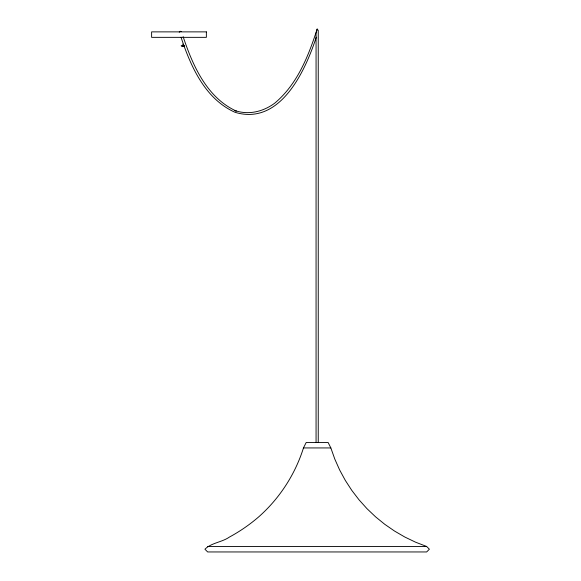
<?xml version="1.0" encoding="UTF-8"?>
<svg xmlns="http://www.w3.org/2000/svg" width="581" height="581" viewBox="0 0 581 581"><rect width="100%" height="100%" fill="white"/><g stroke="black" fill="none" stroke-linecap="round" stroke-linejoin="round"><path stroke-width="0.87" d="M318.25 442.461L318.25 30.459L317.153 29.05L316.064 33.284L316.064 442.461M317.153 29.05C308.409 56.27 297.211 84.47 274.624 103.251C263.215 111.668 248.603 115.278 234.935 110.55L236.213 111.036C206.865 97.564 192.761 65.588 183.124 36.632M316.282 37.177C305.214 71.093 280.391 125.394 235.668 112.489L234.39 112.01C204.897 98.472 190.721 66.35 181.032 37.249M303.471 447.936C295.148 474.408 279.534 498.469 258.734 516.843C249.736 524.621 239.917 531.39 229.459 537.047C221.92 542.32 211.44 542.719 204.926 549.212L207.664 551.95L426.643 551.95L429.381 549.212L426.643 546.474L415.568 542.189L404.855 537.047L394.579 531.078L384.796 524.331L375.58 516.843L366.967 508.651L359.029 499.82L351.795 490.386L345.325 480.422L339.653 469.985L334.816 459.128L330.843 447.936L328.105 442.461L306.209 442.461L303.471 447.936L330.843 447.936M179.246 32.173L180.197 31.265L181.345 31.57M181.163 45.754L184.555 45.754M181.526 46.175L184.199 46.175M207.664 546.474L426.643 546.474M182.862 44.018L182.862 46.625M206.364 31.875L151.619 31.875L151.619 37.351L206.364 37.351L206.364 31.875"/></g></svg>
